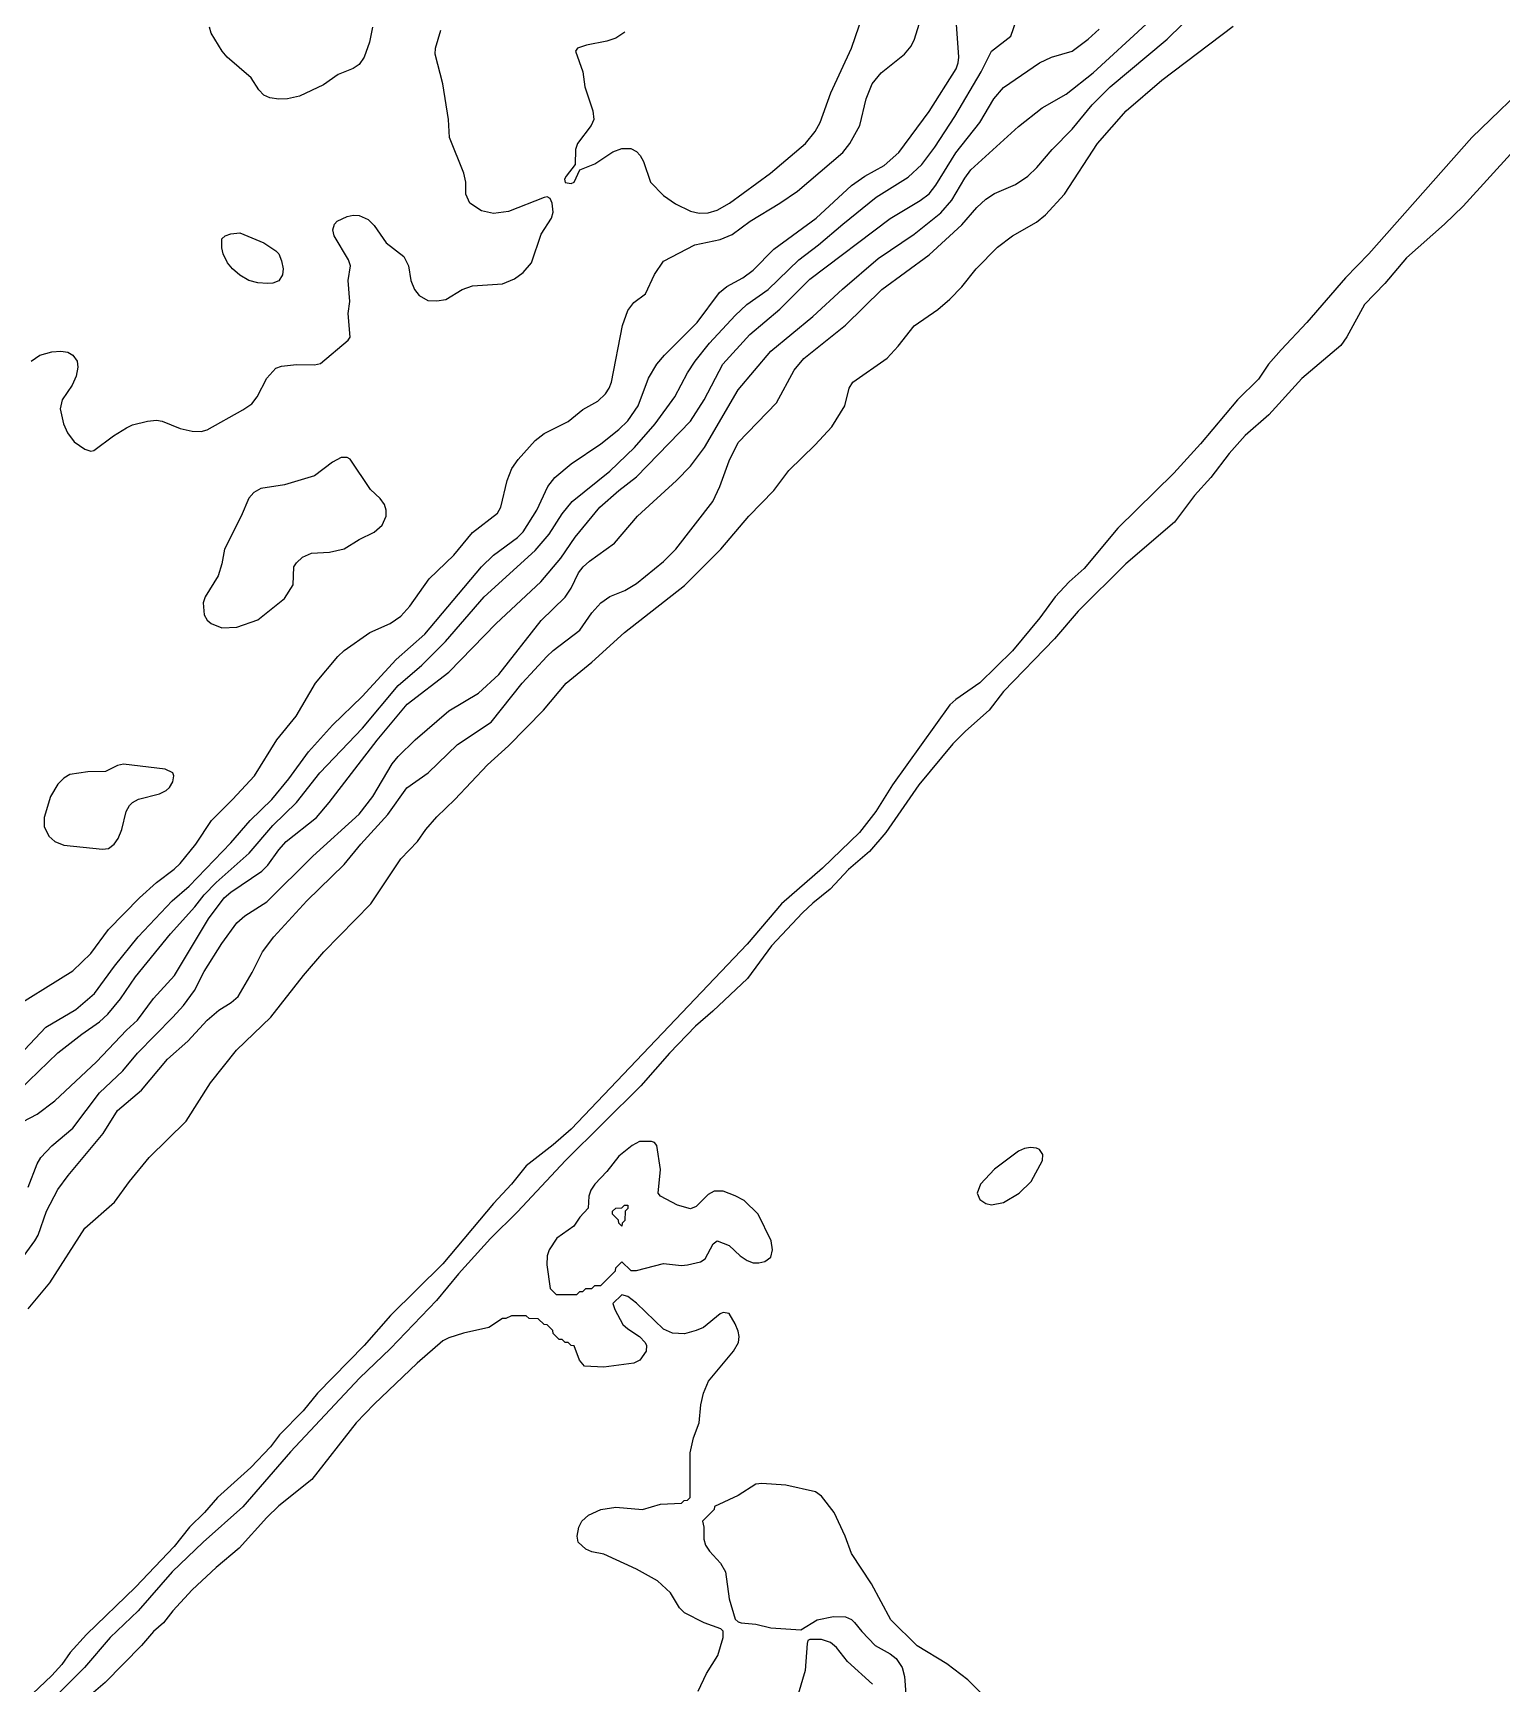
# Model space of a CAD drawing. Extents: x 474277 to 475042, y 254928 to 255625.
# Drawn here: x 474472.44 to 474510.19, y 255386 to 255428.45 of the extents above; entities that cross this region are included whole.
import ezdxf

# ---------------------------------------------------------------- set-up
doc = ezdxf.new("R2010")
doc.units = 0
doc.header["$MEASUREMENT"] = 0
doc.layers.add('BaseMapV2_DTM_export_MonNov09090547073261 — entities', color=1, linetype='CONTINUOUS')

msp = doc.modelspace()

# ---------------------------------------------------------------- linework, layer by layer
at = {"layer": 'BaseMapV2_DTM_export_MonNov09090547073261 — entities', "color": 15, "linetype": 'Continuous', "true_color": 0xb7484b}
for points in [[(474471.666, 255403.221, 83.5), (474473.458, 255404.338, 83.5), (474473.918, 255404.789, 83.5), (474474.378, 255405.399, 83.5), (474475.169, 255406.212, 83.5), (474475.605, 255406.607, 83.5), (474476.065, 255406.949, 83.5), (474476.218, 255407.098, 83.5), (474476.619, 255407.592, 83.5), (474477.02, 255408.205, 83.5), (474477.566, 255408.742, 83.5), (474478.125, 255409.355, 83.5), (474478.706, 255410.275, 83.5), (474479.195, 255410.889, 83.5), (474479.696, 255411.732, 83.5), (474480.27, 255412.422, 83.5), (474480.436, 255412.572, 83.5), (474481.09, 255413.036, 83.5), (474481.617, 255413.266, 83.5), (474481.892, 255413.46, 83.5), (474482.122, 255413.716, 83.5), (474482.618, 255414.416, 83.5), (474483.253, 255415.029, 83.5), (474483.733, 255415.609, 83.5), (474484.377, 255416.103, 83.5), (474484.462, 255416.256, 83.5), (474484.621, 255416.946, 83.5), (474484.743, 255417.253, 83.5), (474484.902, 255417.483, 83.5), (474485.343, 255417.975, 83.5), (474485.573, 255418.152, 83.5), (474486.186, 255418.464, 83.5), (474486.57, 255418.767, 83.5), (474486.953, 255418.987, 83.5), (474487.149, 255419.17, 83.5), (474487.247, 255419.323, 83.5), (474487.3, 255419.477, 83.5), (474487.586, 255420.933, 83.5), (474487.72, 255421.316, 83.5), (474487.873, 255421.521, 83.5), (474488.18, 255421.746, 83.5), (474488.41, 255422.239, 83.5), (474488.64, 255422.586, 83.5), (474489.447, 255423.004, 83.5), (474490.097, 255423.143, 83.5), (474490.403, 255423.274, 83.5), (474490.868, 255423.617, 83.5), (474491.63, 255424.073, 83.5), (474492.084, 255424.384, 83.5), (474493.247, 255425.381, 83.5), (474493.427, 255425.611, 83.5), (474493.687, 255426.071, 83.5), (474493.848, 255426.761, 83.5), (474494, 255427.144, 83.5), (474494.237, 255427.426, 83.5), (474494.83, 255427.911, 83.5), (474495.004, 255428.116, 83.5), (474495.092, 255428.294, 83.5), (474495.331, 255429.061, 83.5)], [(474471.754, 255396.397, 84.75), (474472.484, 255397.394, 84.75), (474472.571, 255397.547, 84.75), (474472.786, 255398.161, 84.75), (474473.075, 255398.716, 84.75), (474473.337, 255399.081, 84.75), (474474.236, 255400.154, 84.75), (474474.608, 255400.745, 84.75), (474475.222, 255401.273, 84.75), (474475.896, 255402.071, 84.75), (474476.415, 255402.531, 84.75), (474476.908, 255403.07, 84.75), (474477.215, 255403.331, 84.75), (474477.532, 255403.528, 84.75), (474477.707, 255403.681, 84.75), (474478.07, 255404.295, 84.75), (474478.331, 255404.831, 84.75), (474478.623, 255405.215, 84.75), (474479.47, 255406.135, 84.75), (474480.436, 255407.075, 84.75), (474480.857, 255407.592, 84.75), (474481.554, 255408.358, 84.75), (474482.046, 255409.045, 84.75), (474482.592, 255409.432, 84.75), (474483.349, 255410.162, 84.75), (474484.214, 255410.735, 84.75), (474485.011, 255411.732, 84.75), (474485.638, 255412.422, 84.75), (474485.803, 255412.578, 84.75), (474486.493, 255413.095, 84.75), (474486.8, 255413.543, 84.75), (474487.03, 255413.797, 84.75), (474487.26, 255413.96, 84.75), (474487.643, 255414.117, 84.75), (474487.95, 255414.297, 84.75), (474488.64, 255414.867, 84.75), (474488.957, 255415.183, 84.75), (474489.906, 255416.409, 84.75), (474490.085, 255416.793, 84.75), (474490.327, 255417.451, 84.75), (474490.557, 255417.925, 84.75), (474491.542, 255418.94, 84.75), (474491.997, 255419.783, 84.75), (474492.244, 255420.083, 84.75), (474493.317, 255420.939, 84.75), (474494.255, 255421.853, 84.75), (474495.464, 255422.748, 84.75), (474496.308, 255423.515, 84.75), (474496.691, 255423.963, 84.75), (474496.921, 255424.179, 84.75), (474497.151, 255424.328, 84.75), (474497.688, 255424.552, 84.75), (474498.001, 255424.767, 84.75), (474498.236, 255424.997, 84.75), (474498.625, 255425.457, 84.75), (474499.145, 255425.979, 84.75), (474499.655, 255426.607, 84.75), (474500.122, 255427.067, 84.75), (474501.588, 255428.294, 84.75), (474502.365, 255429.057, 84.75)], [(474472.078, 255401.275, 84), (474473.075, 255402.228, 84), (474473.688, 255402.713, 84), (474474.148, 255403.029, 84), (474474.357, 255403.221, 84), (474474.685, 255403.618, 84), (474475.068, 255404.188, 84), (474475.97, 255405.291, 84), (474476.595, 255405.982, 84), (474476.832, 255406.294, 84), (474477.139, 255406.61, 84), (474477.992, 255407.362, 84), (474478.595, 255408.072, 84), (474479.204, 255408.665, 84), (474479.811, 255409.432, 84), (474480.903, 255410.582, 84), (474481.816, 255411.674, 84), (474482.429, 255412.199, 84), (474483.034, 255412.806, 84), (474484.032, 255413.956, 84), (474485.343, 255415.149, 84), (474485.702, 255415.566, 84), (474486.033, 255416.087, 84), (474486.295, 255416.409, 84), (474487.26, 255417.19, 84), (474487.896, 255417.79, 84), (474488.424, 255418.403, 84), (474488.929, 255419.093, 84), (474489.253, 255419.714, 84), (474489.452, 255420.013, 84), (474489.824, 255420.473, 84), (474490.48, 255421.189, 84), (474490.784, 255421.47, 84), (474491.331, 255421.853, 84), (474492.119, 255422.62, 84), (474492.627, 255423.003, 84), (474493.245, 255423.54, 84), (474494.108, 255424.23, 84), (474494.927, 255424.743, 84), (474495.281, 255425.074, 84), (474495.617, 255425.517, 84), (474496.126, 255426.301, 84), (474496.803, 255427.451, 84), (474497.074, 255427.986, 84), (474497.567, 255428.371, 84), (474497.784, 255428.984, 84)], [(474487.643, 255428.475, 83.25), (474487.413, 255428.321, 83.25), (474487.183, 255428.242, 83.25), (474486.66, 255428.141, 83.25), (474486.431, 255428.064, 83.25), (474486.375, 255427.988, 83.25), (474486.563, 255427.451, 83.25), (474486.616, 255427.067, 83.25), (474486.822, 255426.454, 83.25), (474486.845, 255426.224, 83.25), (474486.781, 255426.071, 83.25), (474486.426, 255425.611, 83.25), (474486.378, 255425.457, 83.25), (474486.368, 255425.074, 83.25), (474486.135, 255424.767, 83.25), (474486.093, 255424.69, 83.25), (474486.11, 255424.607, 83.25), (474486.263, 255424.583, 83.25), (474486.34, 255424.614, 83.25), (474486.493, 255424.93, 83.25), (474486.876, 255425.086, 83.25), (474487.336, 255425.396, 83.25), (474487.566, 255425.479, 83.25), (474487.797, 255425.481, 83.25), (474487.95, 255425.401, 83.25), (474488.039, 255425.304, 83.25), (474488.125, 255425.151, 83.25), (474488.309, 255424.614, 83.25), (474488.64, 255424.272, 83.25), (474488.947, 255424.059, 83.25), (474489.33, 255423.867, 83.25), (474489.56, 255423.819, 83.25), (474489.79, 255423.824, 83.25), (474490.02, 255423.892, 83.25), (474490.334, 255424.077, 83.25), (474491.393, 255424.844, 83.25), (474492.287, 255425.611, 83.25), (474492.534, 255425.917, 83.25), (474492.663, 255426.147, 83.25), (474492.943, 255426.914, 83.25), (474493.471, 255428.057, 83.25), (474493.759, 255428.908, 83.25)], [(474472.001, 255400.37, 84.25), (474472.538, 255400.652, 84.25), (474472.993, 255400.998, 84.25), (474474.071, 255401.998, 84.25), (474474.838, 255402.812, 84.25), (474475.118, 255403.068, 84.25), (474475.528, 255403.625, 84.25), (474476.072, 255404.218, 84.25), (474476.947, 255405.675, 84.25), (474477.346, 255406.212, 84.25), (474477.522, 255406.361, 84.25), (474478.318, 255406.902, 84.25), (474478.47, 255407.055, 84.25), (474478.749, 255407.452, 84.25), (474478.941, 255407.668, 84.25), (474479.724, 255408.282, 84.25), (474480.051, 255408.665, 84.25), (474481.279, 255410.272, 84.25), (474482.049, 255411.195, 84.25), (474483.119, 255412.017, 84.25), (474484.34, 255413.266, 84.25), (474485.487, 255414.339, 84.25), (474486.005, 255414.953, 84.25), (474486.367, 255415.489, 84.25), (474487.002, 255416.256, 84.25), (474487.49, 255416.691, 84.25), (474487.95, 255417.041, 84.25), (474489.33, 255418.467, 84.25), (474489.683, 255419.016, 84.25), (474490.162, 255419.937, 84.25), (474490.857, 255420.703, 84.25), (474491.63, 255421.349, 84.25), (474492.397, 255422.119, 84.25), (474494.467, 255423.682, 84.25), (474495.234, 255424.148, 84.25), (474495.464, 255424.318, 84.25), (474495.642, 255424.537, 84.25), (474496.154, 255425.366, 84.25), (474496.771, 255426.147, 84.25), (474497.127, 255426.761, 84.25), (474497.381, 255427.054, 84.25), (474498.304, 255427.681, 84.25), (474498.608, 255427.832, 84.25), (474499.145, 255427.983, 84.25), (474499.554, 255428.294, 84.25), (474499.835, 255428.55, 84.25)], [(474472.078, 255402.165, 83.75), (474472.768, 255402.889, 83.75), (474473.535, 255403.346, 83.75), (474474.013, 255403.758, 83.75), (474474.532, 255404.463, 83.75), (474475.135, 255405.215, 83.75), (474476.013, 255406.135, 83.75), (474476.448, 255406.519, 83.75), (474477.522, 255407.628, 83.75), (474478.015, 255408.205, 83.75), (474478.573, 255408.742, 83.75), (474479.014, 255409.279, 83.75), (474479.517, 255409.969, 83.75), (474480.133, 255410.659, 83.75), (474480.896, 255411.394, 83.75), (474481.765, 255412.346, 83.75), (474482.506, 255412.997, 83.75), (474483.963, 255414.73, 83.75), (474484.269, 255415.025, 83.75), (474484.883, 255415.478, 83.75), (474485.036, 255415.628, 83.75), (474485.385, 255416.179, 83.75), (474485.67, 255416.793, 83.75), (474485.846, 255417.023, 83.75), (474486.263, 255417.373, 83.75), (474487.03, 255417.885, 83.75), (474487.49, 255418.257, 83.75), (474487.72, 255418.483, 83.75), (474487.989, 255418.863, 83.75), (474488.257, 255419.579, 83.75), (474488.468, 255419.937, 83.75), (474488.662, 255420.167, 83.75), (474489.509, 255421.01, 83.75), (474490.078, 255421.777, 83.75), (474490.264, 255421.93, 83.75), (474490.679, 255422.16, 83.75), (474490.94, 255422.352, 83.75), (474491.477, 255422.895, 83.75), (474492.563, 255423.694, 83.75), (474493.471, 255424.534, 83.75), (474493.814, 255424.767, 83.75), (474494.314, 255425.048, 83.75), (474494.689, 255425.381, 83.75), (474495.464, 255426.436, 83.75), (474496.159, 255427.528, 83.75), (474496.215, 255427.681, 83.75), (474496.231, 255427.834, 83.75), (474496.167, 255428.678, 83.75)], [(474472.307, 255398.774, 84.5), (474472.538, 255399.377, 84.5), (474472.634, 255399.541, 84.5), (474472.921, 255399.837, 84.5), (474473.458, 255400.294, 84.5), (474474.148, 255401.202, 84.5), (474474.74, 255401.764, 84.5), (474475.117, 255402.224, 84.5), (474476.033, 255403.144, 84.5), (474476.301, 255403.451, 84.5), (474476.588, 255403.835, 84.5), (474476.832, 255404.318, 84.5), (474477.292, 255405.038, 84.5), (474477.675, 255405.571, 84.5), (474477.879, 255405.751, 84.5), (474478.442, 255406.113, 84.5), (474479.629, 255407.285, 84.5), (474480.819, 255408.365, 84.5), (474481.17, 255408.819, 84.5), (474481.662, 255409.663, 84.5), (474481.816, 255409.852, 84.5), (474482.253, 255410.275, 84.5), (474483.119, 255411.026, 84.5), (474483.886, 255411.474, 84.5), (474484.41, 255411.962, 84.5), (474485.496, 255413.343, 84.5), (474486.11, 255413.942, 84.5), (474486.263, 255414.176, 84.5), (474486.458, 255414.569, 84.5), (474486.572, 255414.723, 84.5), (474486.741, 255414.876, 84.5), (474487.381, 255415.336, 84.5), (474487.972, 255416.026, 84.5), (474488.974, 255416.946, 84.5), (474489.33, 255417.311, 84.5), (474489.694, 255417.79, 84.5), (474490.557, 255419.273, 84.5), (474491.4, 255420.267, 84.5), (474492.48, 255421.163, 84.5), (474493.241, 255421.869, 84.5), (474494.161, 255422.653, 84.5), (474495.081, 255423.275, 84.5), (474495.771, 255423.83, 84.5), (474496.053, 255424.154, 84.5), (474496.384, 255424.723, 84.5), (474496.538, 255424.931, 84.5), (474497.764, 255426.043, 84.5), (474498.372, 255426.531, 84.5), (474498.991, 255426.881, 84.5), (474499.681, 255427.431, 84.5), (474501.048, 255428.678, 84.5)], [(474472.308, 255395.651, 85), (474472.868, 255396.32, 85), (474473.765, 255397.719, 85), (474474.532, 255398.391, 85), (474474.912, 255398.927, 85), (474475.418, 255399.541, 85), (474476.372, 255400.475, 85), (474476.997, 255401.458, 85), (474477.663, 255402.301, 85), (474478.546, 255403.144, 85), (474479.386, 255404.218, 85), (474479.91, 255404.831, 85), (474481.117, 255406.058, 85), (474481.892, 255407.219, 85), (474482.318, 255407.668, 85), (474482.531, 255407.975, 85), (474482.813, 255408.297, 85), (474483.277, 255408.742, 85), (474484.116, 255409.633, 85), (474484.658, 255410.122, 85), (474485.557, 255411.042, 85), (474486.142, 255411.732, 85), (474486.8, 255412.276, 85), (474487.634, 255413.036, 85), (474489.177, 255414.246, 85), (474490.109, 255415.183, 85), (474490.834, 255416.026, 85), (474491.477, 255416.691, 85), (474491.86, 255417.207, 85), (474492.538, 255417.866, 85), (474492.963, 255418.326, 85), (474493.296, 255418.863, 85), (474493.411, 255419.323, 85), (474493.507, 255419.477, 85), (474494.391, 255420.094, 85), (474494.67, 255420.397, 85), (474495.081, 255420.919, 85), (474495.694, 255421.343, 85), (474496.001, 255421.604, 85), (474496.308, 255421.927, 85), (474496.673, 255422.39, 85), (474497.228, 255422.948, 85), (474497.611, 255423.236, 85), (474498.224, 255423.59, 85), (474498.454, 255423.774, 85), (474498.942, 255424.307, 85), (474499.792, 255425.611, 85), (474500.53, 255426.454, 85), (474501.445, 255427.242, 85), (474503.285, 255428.627, 85)], [(474472.385, 255420.01, 83.25), (474472.61, 255420.167, 83.25), (474472.921, 255420.255, 83.25), (474473.151, 255420.273, 83.25), (474473.327, 255420.243, 83.25), (474473.461, 255420.167, 83.25), (474473.57, 255420.013, 83.25), (474473.591, 255419.86, 83.25), (474473.547, 255419.63, 83.25), (474473.44, 255419.4, 83.25), (474473.186, 255419.016, 83.25), (474473.135, 255418.786, 83.25), (474473.216, 255418.403, 83.25), (474473.321, 255418.173, 83.25), (474473.493, 255417.943, 83.25), (474473.765, 255417.751, 83.25), (474473.918, 255417.702, 83.25), (474473.995, 255417.717, 83.25), (474474.503, 255418.096, 83.25), (474474.838, 255418.303, 83.25), (474474.992, 255418.375, 83.25), (474475.375, 255418.468, 83.25), (474475.605, 255418.493, 83.25), (474475.758, 255418.474, 83.25), (474476.218, 255418.28, 83.25), (474476.525, 255418.214, 83.25), (474476.755, 255418.207, 83.25), (474476.908, 255418.251, 83.25), (474477.829, 255418.759, 83.25), (474478.059, 255418.92, 83.25), (474478.194, 255419.093, 83.25), (474478.442, 255419.581, 83.25), (474478.672, 255419.831, 83.25), (474478.825, 255419.884, 83.25), (474479.209, 255419.926, 83.25), (474479.669, 255419.917, 83.25), (474479.822, 255419.95, 83.25), (474480.533, 255420.55, 83.25), (474480.584, 255420.627, 83.25), (474480.532, 255421.24, 83.25), (474480.575, 255421.547, 83.25), (474480.537, 255422.084, 83.25), (474480.591, 255422.467, 83.25), (474480.543, 255422.62, 83.25), (474480.179, 255423.234, 83.25), (474480.14, 255423.387, 83.25), (474480.186, 255423.54, 83.25), (474480.255, 255423.617, 83.25), (474480.512, 255423.737, 83.25), (474480.666, 255423.766, 83.25), (474480.819, 255423.755, 83.25), (474481.049, 255423.652, 83.25), (474481.202, 255423.504, 83.25), (474481.509, 255423.06, 83.25), (474481.969, 255422.709, 83.25), (474482.087, 255422.467, 83.25), (474482.149, 255422.084, 83.25), (474482.237, 255421.853, 83.25), (474482.357, 255421.7, 83.25), (474482.583, 255421.577, 83.25), (474482.813, 255421.562, 83.25), (474483.043, 255421.598, 83.25), (474483.467, 255421.853, 83.25), (474483.733, 255421.953, 83.25), (474484.499, 255422.006, 83.25), (474484.806, 255422.131, 83.25), (474485.036, 255422.29, 83.25), (474485.245, 255422.544, 83.25), (474485.496, 255423.278, 83.25), (474485.764, 255423.694, 83.25), (474485.805, 255423.847, 83.25), (474485.778, 255424.077, 83.25), (474485.726, 255424.198, 83.25), (474485.65, 255424.237, 83.25), (474485.573, 255424.226, 83.25), (474484.653, 255423.86, 83.25), (474484.269, 255423.813, 83.25), (474483.963, 255423.875, 83.25), (474483.659, 255424.077, 83.25), (474483.558, 255424.307, 83.25), (474483.557, 255424.614, 83.25), (474483.511, 255424.844, 83.25), (474483.141, 255425.764, 83.25), (474483.114, 255426.224, 83.25), (474482.967, 255427.144, 83.25), (474482.771, 255427.911, 83.25), (474482.779, 255428.064, 83.25), (474482.913, 255428.524, 83.25)], [(474481.162, 255428.601, 83.25), (474481.084, 255428.218, 83.25), (474480.945, 255427.834, 83.25), (474480.819, 255427.643, 83.25), (474480.666, 255427.535, 83.25), (474480.282, 255427.38, 83.25), (474479.899, 255427.118, 83.25), (474479.285, 255426.827, 83.25), (474478.979, 255426.76, 83.25), (474478.749, 255426.747, 83.25), (474478.519, 255426.78, 83.25), (474478.365, 255426.852, 83.25), (474478.238, 255426.991, 83.25), (474478.042, 255427.297, 83.25), (474477.427, 255427.834, 83.25), (474477.297, 255427.988, 83.25), (474477.01, 255428.448, 83.25), (474476.971, 255428.601, 83.25)], [(474511.085, 255427.374, 85), (474509.419, 255425.765, 85), (474506.764, 255422.774, 85), (474506.172, 255422.16, 85), (474505.174, 255421.01, 85), (474504.512, 255420.305, 85), (474504.19, 255419.937, 85), (474503.928, 255419.553, 85), (474503.395, 255419.016, 85), (474502.442, 255417.886, 85), (474501.752, 255417.138, 85), (474500.318, 255415.719, 85), (474499.451, 255414.68, 85), (474499.067, 255414.339, 85), (474498.703, 255413.956, 85), (474498.315, 255413.419, 85), (474497.611, 255412.566, 85), (474496.768, 255411.741, 85), (474496.154, 255411.315, 85), (474496.001, 255411.174, 85), (474494.525, 255409.125, 85), (474494.101, 255408.435, 85), (474493.676, 255407.898, 85), (474492.722, 255406.978, 85), (474491.676, 255406.058, 85), (474490.787, 255405.026, 85), (474486.263, 255400.267, 85), (474485.803, 255399.866, 85), (474485.113, 255399.327, 85), (474484.733, 255398.851, 85), (474484.269, 255398.353, 85), (474482.966, 255396.805, 85), (474481.62, 255395.477, 85), (474480.944, 255394.71, 85), (474479.746, 255393.484, 85), (474479.378, 255393.023, 85), (474478.77, 255392.41, 85), (474478.536, 255392.103, 85), (474478.034, 255391.566, 85), (474477.176, 255390.8, 85), (474476.846, 255390.416, 85), (474476.46, 255390.033, 85), (474476.065, 255389.541, 85), (474475.068, 255388.49, 85), (474473.808, 255387.273, 85), (474473.388, 255386.812, 85), (474473.172, 255386.506, 85), (474472.921, 255386.218, 85), (474471.761, 255385.126, 85)], [(474510.493, 255425.427, 84.75), (474509.189, 255424.001, 84.75), (474508.714, 255423.54, 84.75), (474507.732, 255422.669, 84.75), (474507.18, 255422.007, 84.75), (474506.657, 255421.47, 84.75), (474506.199, 255420.639, 84.75), (474506.045, 255420.42, 84.75), (474505.049, 255419.565, 84.75), (474504.198, 255418.633, 84.75), (474503.592, 255418.1, 84.75), (474503.176, 255417.636, 84.75), (474502.707, 255417.023, 84.75), (474502.291, 255416.563, 84.75), (474501.774, 255415.873, 84.75), (474500.525, 255414.801, 84.75), (474499.298, 255413.584, 84.75), (474498.685, 255412.878, 84.75), (474497.381, 255411.519, 84.75), (474497.014, 255411.042, 84.75), (474496.398, 255410.505, 84.75), (474496.078, 255410.178, 84.75), (474495.198, 255409.125, 84.75), (474494.354, 255407.898, 84.75), (474493.931, 255407.407, 84.75), (474493.394, 255406.942, 84.75), (474492.926, 255406.442, 84.75), (474492.474, 255406.08, 84.75), (474492.21, 255405.828, 84.75), (474491.418, 255404.985, 84.75), (474490.797, 255404.141, 84.75), (474489.911, 255403.298, 84.75), (474489.459, 255402.914, 84.75), (474488.794, 255402.224, 84.75), (474488.053, 255401.381, 84.75), (474486.121, 255399.464, 84.75), (474484.883, 255398.144, 84.75), (474484.193, 255397.46, 84.75), (474483.375, 255396.55, 84.75), (474482.808, 255395.86, 84.75), (474481.619, 255394.633, 84.75), (474480.826, 255393.867, 84.75), (474479.055, 255391.973, 84.75), (474477.829, 255390.562, 84.75), (474476.81, 255389.649, 84.75), (474476.008, 255388.883, 84.75), (474475.134, 255387.886, 84.75), (474474.417, 255387.196, 84.75), (474473.761, 255386.429, 84.75), (474472.461, 255385.136, 84.75)], [(474478.46, 255422.007, 83.25), (474478.212, 255422.027, 83.25), (474477.982, 255422.089, 83.25), (474477.752, 255422.226, 83.25), (474477.559, 255422.39, 83.25), (474477.433, 255422.544, 83.25), (474477.324, 255422.774, 83.25), (474477.29, 255422.927, 83.25), (474477.292, 255423.163, 83.25), (474477.377, 255423.234, 83.25), (474477.522, 255423.289, 83.25), (474477.752, 255423.311, 83.25), (474478.365, 255423.055, 83.25), (474478.68, 255422.85, 83.25), (474478.749, 255422.772, 83.25), (474478.825, 255422.592, 83.25), (474478.861, 255422.39, 83.25), (474478.851, 255422.237, 83.25), (474478.749, 255422.083, 83.25), (474478.595, 255422.02, 83.25), (474478.46, 255422.007, 83.25)], [(474477.675, 255413.177, 83.25), (474478.212, 255413.361, 83.25), (474478.902, 255413.908, 83.25), (474479.125, 255414.263, 83.25), (474479.136, 255414.723, 83.25), (474479.209, 255414.832, 83.25), (474479.362, 255414.973, 83.25), (474479.592, 255415.077, 83.25), (474480.052, 255415.099, 83.25), (474480.436, 255415.193, 83.25), (474480.819, 255415.428, 83.25), (474481.202, 255415.615, 83.25), (474481.413, 255415.796, 83.25), (474481.509, 255416.026, 83.25), (474481.512, 255416.179, 83.25), (474481.47, 255416.333, 83.25), (474481.359, 255416.486, 83.25), (474481.108, 255416.716, 83.25), (474480.589, 255417.495, 83.25), (474480.512, 255417.539, 83.25), (474480.359, 255417.534, 83.25), (474480.129, 255417.418, 83.25), (474479.669, 255417.068, 83.25), (474478.902, 255416.835, 83.25), (474478.289, 255416.736, 83.25), (474478.113, 255416.639, 83.25), (474477.982, 255416.492, 83.25), (474477.785, 255416.026, 83.25), (474477.354, 255415.183, 83.25), (474477.292, 255414.799, 83.25), (474477.193, 255414.493, 83.25), (474476.859, 255413.956, 83.25), (474476.812, 255413.802, 83.25), (474476.831, 255413.496, 83.25), (474476.908, 255413.359, 83.25), (474477.012, 255413.266, 83.25), (474477.292, 255413.159, 83.25), (474477.675, 255413.177, 83.25)], [(474474.378, 255407.487, 83.25), (474474.519, 255407.592, 83.25), (474474.622, 255407.745, 83.25), (474474.716, 255407.975, 83.25), (474474.829, 255408.435, 83.25), (474474.915, 255408.59, 83.25), (474474.992, 255408.669, 83.25), (474475.145, 255408.756, 83.25), (474475.682, 255408.891, 83.25), (474475.854, 255408.972, 83.25), (474475.939, 255409.049, 83.25), (474476.03, 255409.202, 83.25), (474476.058, 255409.355, 83.25), (474476.028, 255409.432, 83.25), (474475.835, 255409.52, 83.25), (474474.762, 255409.656, 83.25), (474474.608, 255409.616, 83.25), (474474.301, 255409.466, 83.25), (474473.841, 255409.453, 83.25), (474473.381, 255409.388, 83.25), (474473.228, 255409.296, 83.25), (474473.075, 255409.137, 83.25), (474472.883, 255408.819, 83.25), (474472.721, 255408.282, 83.25), (474472.722, 255408.052, 83.25), (474472.845, 255407.803, 83.25), (474472.998, 255407.663, 83.25), (474473.228, 255407.573, 83.25), (474474.225, 255407.463, 83.25), (474474.378, 255407.487, 83.25)], [(474486.416, 255396.018, 84.5), (474486.493, 255396.093, 84.5), (474486.57, 255396.095, 84.5), (474486.646, 255396.171, 84.5), (474486.8, 255396.175, 84.5), (474486.876, 255396.247, 84.5), (474487.03, 255396.248, 84.5), (474487.409, 255396.627, 84.5), (474487.413, 255396.707, 84.5), (474487.566, 255396.861, 84.5), (474487.797, 255396.631, 84.5), (474487.95, 255396.635, 84.5), (474488.64, 255396.812, 84.5), (474489.1, 255396.764, 84.5), (474489.253, 255396.78, 84.5), (474489.587, 255396.857, 84.5), (474489.713, 255396.931, 84.5), (474489.913, 255397.317, 84.5), (474490.02, 255397.398, 84.5), (474490.327, 255397.279, 84.5), (474490.614, 255397.01, 84.5), (474490.787, 255396.889, 84.5), (474490.94, 255396.835, 84.5), (474491.094, 255396.829, 84.5), (474491.247, 255396.862, 84.5), (474491.4, 255396.974, 84.5), (474491.441, 255397.164, 84.5), (474491.409, 255397.394, 84.5), (474491.076, 255398.084, 84.5), (474490.71, 255398.431, 84.5), (474490.48, 255398.554, 84.5), (474490.173, 255398.674, 84.5), (474489.943, 255398.675, 84.5), (474489.79, 255398.588, 84.5), (474489.483, 255398.283, 84.5), (474489.33, 255398.216, 84.5), (474488.999, 255398.314, 84.5), (474488.562, 255398.544, 84.5), (474488.501, 255398.621, 84.5), (474488.562, 255399.234, 84.5), (474488.47, 255399.847, 84.5), (474488.411, 255399.924, 84.5), (474488.333, 255399.95, 84.5), (474488.027, 255399.948, 84.5), (474487.833, 255399.847, 84.5), (474487.49, 255399.571, 84.5), (474487.183, 255399.178, 84.5), (474486.877, 255398.851, 84.5), (474486.775, 255398.697, 84.5), (474486.721, 255398.544, 84.5), (474486.706, 255398.237, 84.5), (474486.493, 255398.01, 84.5), (474486.337, 255397.777, 84.5), (474485.9, 255397.47, 84.5), (474485.697, 255397.164, 84.5), (474485.648, 255397.01, 84.5), (474485.638, 255396.78, 84.5), (474485.726, 255396.171, 84.5), (474485.88, 255396.018, 84.5), (474486.416, 255396.018, 84.5)], [(474497.381, 255398.38, 84.5), (474497.781, 255398.621, 84.5), (474498.091, 255398.927, 84.5), (474498.379, 255399.464, 84.5), (474498.388, 255399.617, 84.5), (474498.301, 255399.744, 84.5), (474498.224, 255399.783, 84.5), (474498.071, 255399.801, 84.5), (474497.918, 255399.773, 84.5), (474497.764, 255399.703, 84.5), (474497.151, 255399.237, 84.5), (474496.787, 255398.851, 84.5), (474496.699, 255398.621, 84.5), (474496.768, 255398.456, 84.5), (474496.921, 255398.361, 84.5), (474497.074, 255398.327, 84.5), (474497.381, 255398.38, 84.5)], [(474487.57, 255397.777, 84.5), (474487.488, 255397.854, 84.5), (474487.482, 255397.931, 84.5), (474487.333, 255398.084, 84.5), (474487.332, 255398.161, 84.5), (474487.413, 255398.24, 84.5), (474487.566, 255398.245, 84.5), (474487.635, 255398.314, 84.5), (474487.72, 255398.318, 84.5), (474487.72, 255398.229, 84.5), (474487.651, 255398.161, 84.5), (474487.643, 255397.923, 84.5), (474487.574, 255397.854, 84.5), (474487.57, 255397.777, 84.5)], [(474489.527, 255385.816, 84.5), (474489.749, 255386.276, 84.5), (474490.032, 255386.736, 84.5), (474490.169, 255387.196, 84.5), (474490.173, 255387.365, 84.5), (474490.111, 255387.426, 84.5), (474489.689, 255387.579, 84.5), (474489.177, 255387.833, 84.5), (474489.047, 255387.963, 84.5), (474488.817, 255388.346, 84.5), (474488.487, 255388.655, 84.5), (474487.95, 255388.952, 84.5), (474487.106, 255389.343, 84.5), (474486.8, 255389.403, 84.5), (474486.646, 255389.469, 84.5), (474486.448, 255389.649, 84.5), (474486.419, 255389.803, 84.5), (474486.464, 255390.033, 84.5), (474486.539, 255390.186, 84.5), (474486.71, 255390.34, 84.5), (474487.03, 255390.49, 84.5), (474487.413, 255390.554, 84.5), (474488.103, 255390.49, 84.5), (474488.563, 255390.63, 84.5), (474489.1, 255390.654, 84.5), (474489.169, 255390.723, 84.5), (474489.253, 255390.731, 84.5), (474489.322, 255390.8, 84.5), (474489.328, 255391.95, 84.5), (474489.412, 255392.333, 84.5), (474489.558, 255392.717, 84.5), (474489.596, 255393.177, 84.5), (474489.67, 255393.483, 84.5), (474489.795, 255393.79, 84.5), (474490.435, 255394.557, 84.5), (474490.571, 255394.787, 84.5), (474490.586, 255394.94, 84.5), (474490.557, 255395.071, 84.5), (474490.48, 255395.266, 84.5), (474490.327, 255395.528, 84.5), (474490.173, 255395.551, 84.5), (474490.097, 255395.523, 84.5), (474489.666, 255395.17, 84.5), (474489.482, 255395.093, 84.5), (474489.177, 255395.009, 84.5), (474488.87, 255395.024, 84.5), (474488.64, 255395.124, 84.5), (474487.95, 255395.798, 84.5), (474487.72, 255395.97, 84.5), (474487.566, 255396.009, 84.5), (474487.341, 255395.784, 84.5), (474487.385, 255395.63, 84.5), (474487.596, 255395.247, 84.5), (474487.72, 255395.132, 84.5), (474488.019, 255394.94, 84.5), (474488.166, 255394.787, 84.5), (474488.204, 255394.71, 84.5), (474488.194, 255394.557, 84.5), (474488.029, 255394.327, 84.5), (474487.878, 255394.25, 84.5), (474487.106, 255394.151, 84.5), (474486.605, 255394.173, 84.5), (474486.485, 255394.327, 84.5), (474486.34, 255394.702, 84.5), (474486.263, 255394.706, 84.5), (474486.186, 255394.782, 84.5), (474486.11, 255394.784, 84.5), (474486.033, 255394.859, 84.5), (474485.956, 255394.86, 84.5), (474485.803, 255395.014, 84.5), (474485.795, 255395.093, 84.5), (474485.65, 255395.239, 84.5), (474485.573, 255395.244, 84.5), (474485.42, 255395.396, 84.5), (474485.19, 255395.397, 84.5), (474485.113, 255395.469, 84.5), (474484.729, 255395.469, 84.5), (474484.584, 255395.4, 84.5), (474484.499, 255395.398, 84.5), (474484.148, 255395.17, 84.5), (474483.503, 255395.023, 84.5), (474483.119, 255394.905, 84.5), (474482.966, 255394.823, 84.5), (474482.306, 255394.25, 84.5), (474481.202, 255393.2, 84.5), (474480.737, 255392.717, 84.5), (474479.601, 255391.26, 84.5), (474478.749, 255390.583, 84.5), (474478.442, 255390.284, 84.5), (474477.731, 255389.496, 84.5), (474477.139, 255389, 84.5), (474476.525, 255388.425, 84.5), (474476.026, 255387.886, 84.5), (474475.786, 255387.579, 84.5), (474475.528, 255387.353, 84.5), (474475.222, 255386.993, 84.5), (474474.287, 255386.046, 84.5), (474473.151, 255385.064, 84.5)], [(474497.534, 255385.034, 84.5), (474496.461, 255386.108, 84.5), (474495.924, 255386.525, 84.5), (474495.157, 255386.985, 84.5), (474494.484, 255387.656, 84.5), (474493.984, 255388.576, 84.5), (474493.471, 255389.359, 84.5), (474493.306, 255389.803, 84.5), (474493.025, 255390.416, 84.5), (474492.704, 255390.833, 84.5), (474492.55, 255390.944, 84.5), (474491.784, 255391.118, 84.5), (474491.17, 255391.161, 84.5), (474491.017, 255391.14, 84.5), (474490.557, 255390.854, 84.5), (474489.951, 255390.57, 84.5), (474489.943, 255390.491, 84.5), (474489.641, 255390.186, 84.5), (474489.673, 255390.033, 84.5), (474489.675, 255389.726, 84.5), (474489.716, 255389.573, 84.5), (474489.818, 255389.419, 84.5), (474490.105, 255389.113, 84.5), (474490.232, 255388.883, 84.5), (474490.327, 255388.194, 84.5), (474490.48, 255387.67, 84.5), (474490.557, 255387.603, 84.5), (474490.634, 255387.58, 84.5), (474491.017, 255387.54, 84.5), (474491.4, 255387.448, 84.5), (474492.167, 255387.393, 84.5), (474492.587, 255387.656, 84.5), (474493.01, 255387.74, 84.5), (474493.317, 255387.728, 84.5), (474493.471, 255387.658, 84.5), (474493.547, 255387.587, 84.5), (474493.733, 255387.349, 84.5), (474494.084, 255386.995, 84.5), (474494.467, 255386.783, 84.5), (474494.616, 255386.659, 84.5), (474494.775, 255386.429, 84.5), (474494.838, 255386.199, 84.5), (474494.87, 255385.739, 84.5)], [(474494.007, 255385.999, 84.5), (474493.369, 255386.582, 84.5), (474493.087, 255386.938, 84.5), (474492.934, 255387.068, 84.5), (474492.704, 255387.149, 84.5), (474492.397, 255387.147, 84.5), (474492.353, 255387.119, 84.5), (474492.333, 255387.042, 84.5), (474492.28, 255386.352, 84.5), (474492.098, 255385.739, 84.5)]]:
    msp.add_polyline3d(points, dxfattribs=at)

doc.saveas('drawing.dxf')
